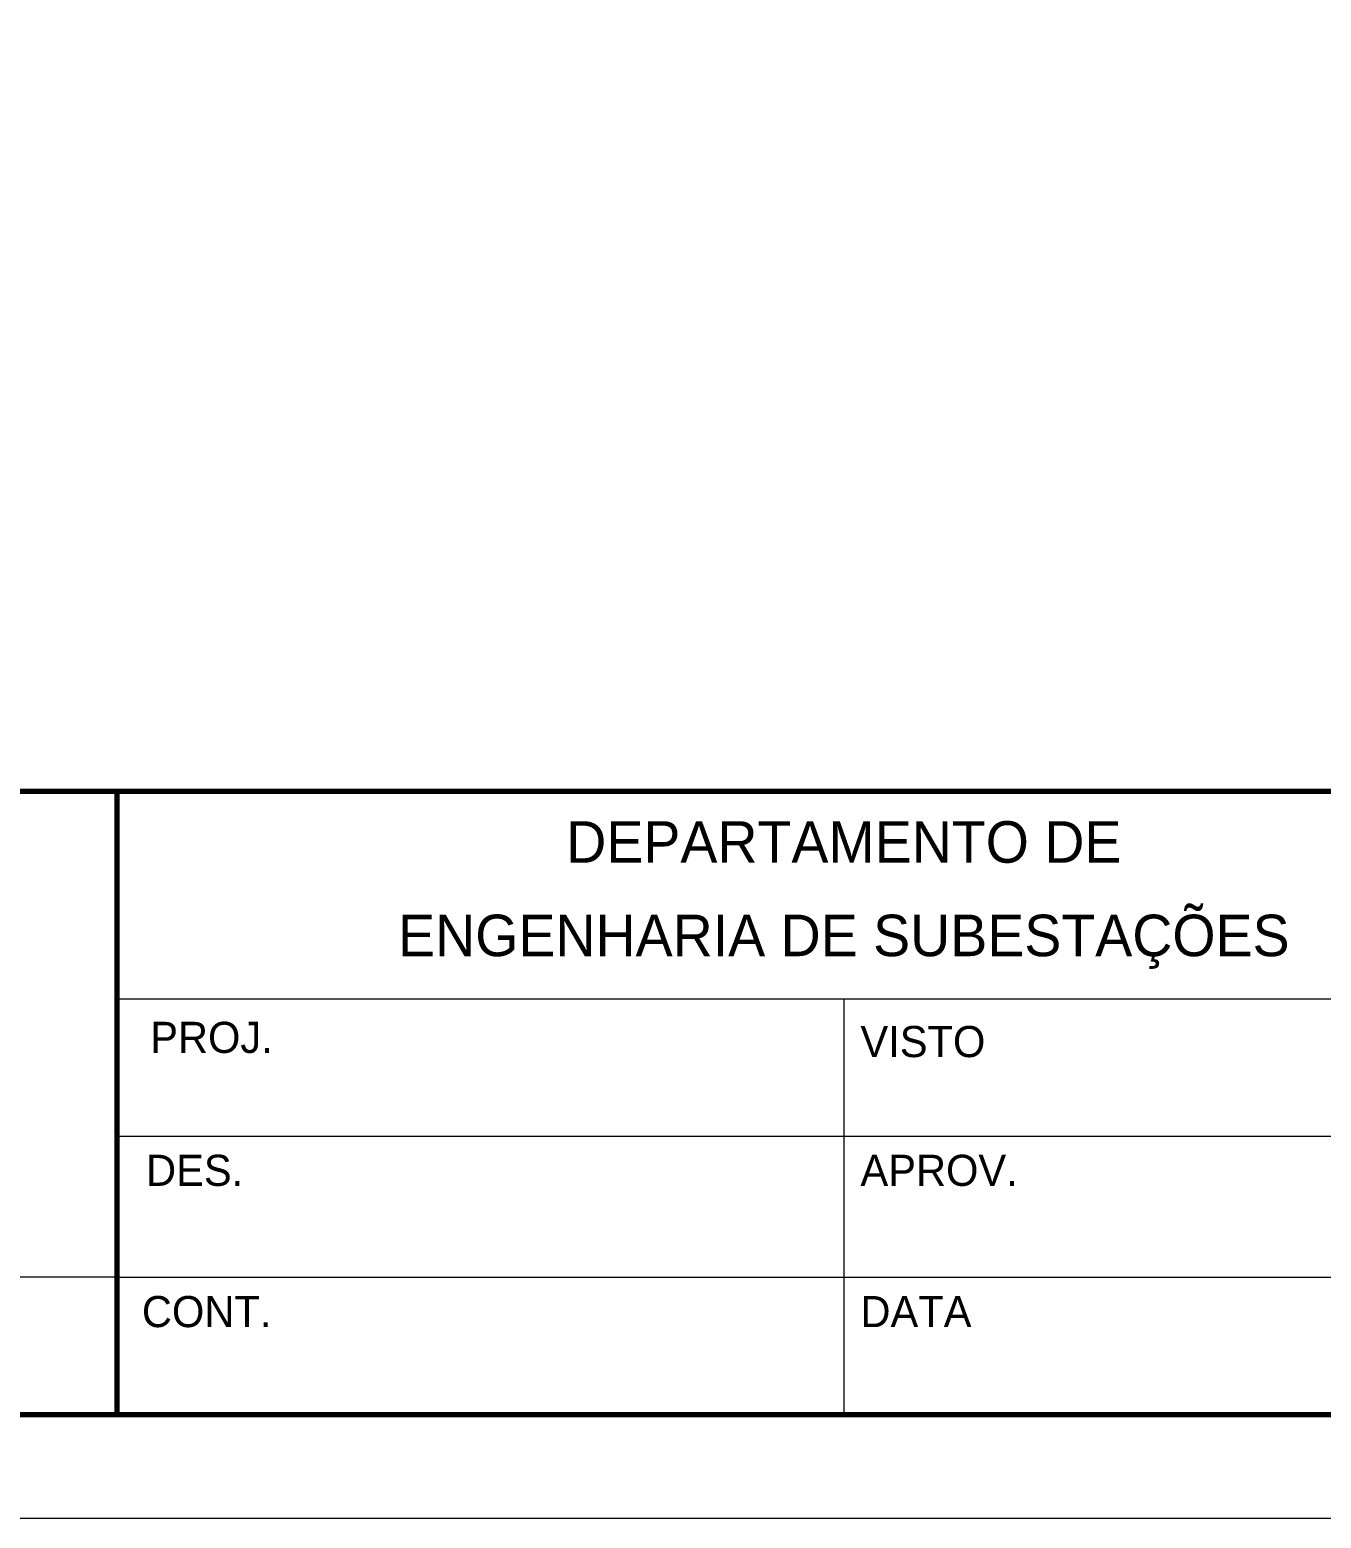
# Model space of a CAD drawing. Header units: millimetres. Extents: x 299 to 719, y 186 to 483.
# Drawn here: x 459.9 to 522.1, y 186 to 257.7 of the extents above; entities that cross this region are included whole.
import ezdxf

# ---------------------------------------------------------------- set-up
doc = ezdxf.new("R2010")
doc.units = ezdxf.units.MM
doc.layers.add('-1', color=7, linetype='Continuous', lineweight=0)
doc.layers.add('1', color=7, linetype='Continuous', lineweight=0)
doc.styles.add('Style-INTL_ENGINEERING', font='INTL_ENGINEERING.shx')
doc.styles.add('Style-WORKING', font='WORKING.shx')

msp = doc.modelspace()

# ---------------------------------------------------------------- linework, layer by layer
at = {"layer": '-1', "color": 7, "linetype": 'Continuous', "lineweight": 70}
for p, q in [((324.117, 221.035), (714.117, 221.035)), ((464.117, 221.035), (464.117, 191.035))]:
    msp.add_line(p, q, dxfattribs=at)
at = {"layer": '-1', "color": 7, "linetype": 'Continuous'}
for p, q in [((464.117, 211.035), (707.117, 211.035)), ((499.117, 211.035), (499.117, 191.035)), ((464.117, 204.435), (564.117, 204.435)), ((464.117, 197.635), (564.117, 197.635))]:
    msp.add_line(p, q, dxfattribs=at)
at = {"layer": '-1', "color": 7}
msp.add_line((464.117, 197.635), (394.117, 197.635), dxfattribs=at)
at = {"layer": '-1', "color": 7, "linetype": 'Continuous', "flags": 128}
msp.add_lwpolyline([(299.117, 186.035), (719.117, 186.035), (719.117, 483.035), (299.117, 483.035)], close=True, dxfattribs=at)
at = {"layer": '-1', "color": 7, "lineweight": 70, "flags": 128}
msp.add_lwpolyline([(324.117, 191.035), (714.117, 191.035), (714.117, 478.035), (324.117, 478.035)], close=True, dxfattribs=at)
at = {"layer": '1', "color": 7, "linetype": 'Continuous', "lineweight": 70}
for p, q in [((324.117, 221.035), (714.117, 221.035)), ((464.117, 221.035), (464.117, 191.035))]:
    msp.add_line(p, q, dxfattribs=at)
at = {"layer": '1', "color": 7, "linetype": 'Continuous'}
for p, q in [((464.117, 211.035), (707.117, 211.035)), ((499.117, 211.035), (499.117, 191.035)), ((464.117, 204.435), (564.117, 204.435)), ((464.117, 197.635), (564.117, 197.635))]:
    msp.add_line(p, q, dxfattribs=at)
at = {"layer": '1', "color": 7}
msp.add_line((464.117, 197.635), (394.117, 197.635), dxfattribs=at)
at = {"layer": '1', "color": 7, "linetype": 'Continuous', "flags": 128}
msp.add_lwpolyline([(299.117, 186.035), (719.117, 186.035), (719.117, 483.035), (299.117, 483.035)], close=True, dxfattribs=at)
at = {"layer": '1', "color": 7, "lineweight": 70, "flags": 128}
msp.add_lwpolyline([(324.117, 191.035), (714.117, 191.035), (714.117, 478.035), (324.117, 478.035)], close=True, dxfattribs=at)

# ---------------------------------------------------------------- texts
at = {"layer": '-1', "color": 7, "linetype": 'Continuous', "style": 'Style-WORKING'}
for s, p in [('PROJ.', (465.717, 208.435)), ('VISTO', (499.917, 208.235)), ('DES.', (465.517, 202.035)), ('APROV.', (499.917, 202.035)), ('CONT.', (465.317, 195.235)), ('DATA', (499.917, 195.235))]:
    msp.add_text(s, height=1.4988, dxfattribs=at).set_placement(p)
at = {"layer": '-1', "color": 7, "linetype": 'Continuous', "insert": (499.117, 216.035), "char_height": 1.999, "attachment_point": 5, "line_spacing_factor": 1.350374, "style": 'Style-INTL_ENGINEERING'}
msp.add_mtext('DEPARTAMENTO DE\\PENGENHARIA DE SUBESTAÇÕES', dxfattribs=at)
at = {"layer": '1', "color": 7, "linetype": 'Continuous', "style": 'Style-WORKING'}
for s, p in [('PROJ.', (465.717, 208.435)), ('VISTO', (499.917, 208.235)), ('DES.', (465.517, 202.035)), ('APROV.', (499.917, 202.035)), ('CONT.', (465.317, 195.235)), ('DATA', (499.917, 195.235))]:
    msp.add_text(s, height=1.4988, dxfattribs=at).set_placement(p)
at = {"layer": '1', "color": 7, "linetype": 'Continuous', "insert": (499.117, 216.035), "char_height": 1.999, "attachment_point": 5, "line_spacing_factor": 1.350374, "style": 'Style-INTL_ENGINEERING'}
msp.add_mtext('DEPARTAMENTO DE\\PENGENHARIA DE SUBESTAÇÕES', dxfattribs=at)

doc.saveas('drawing.dxf')
